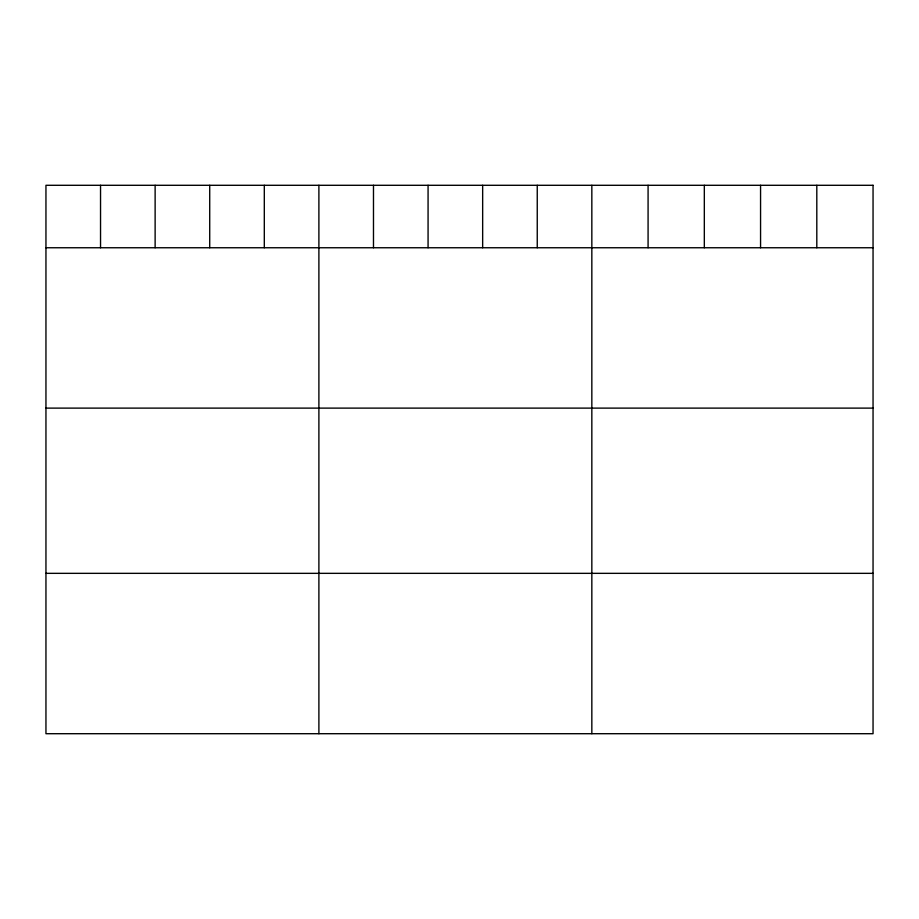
<?xml version="1.0" encoding="UTF-8"?>
<svg xmlns="http://www.w3.org/2000/svg" width="919" height="919" viewBox="0 0 919 919"><rect width="100%" height="100%" fill="white"/><g stroke="black" fill="none" stroke-linecap="round" stroke-linejoin="round"><path stroke-width="1.38" d="M45.95 247.751L873.05 247.751M45.95 408.116L873.05 408.116M45.95 573.341L873.05 573.341M816.807 185.293L816.807 247.751M760.564 185.293L760.564 247.751M704.322 185.293L704.322 247.751M648.079 185.293L648.079 247.751M591.836 185.293L591.836 733.707M537.247 185.293L537.247 247.751M482.659 185.293L482.659 247.751M428.07 185.293L428.07 247.751M373.482 185.293L373.482 247.751M318.893 185.293L318.893 733.707M264.304 185.293L264.304 247.751M209.716 185.293L209.716 247.751M155.127 185.293L155.127 247.751M100.539 185.293L100.539 247.751M873.05 185.293L45.95 185.293L45.95 733.707L873.05 733.707L873.05 185.293"/></g></svg>
